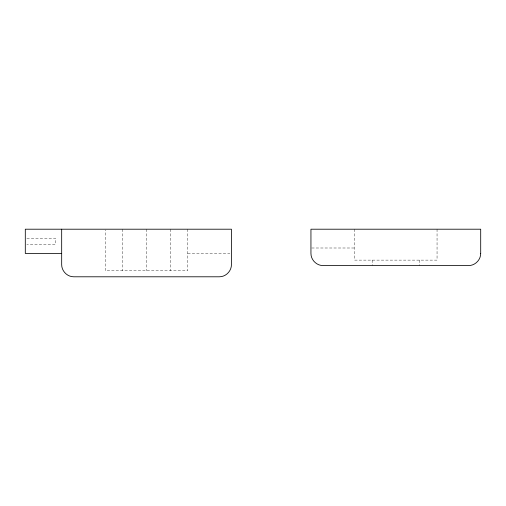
<?xml version="1.0" encoding="UTF-8"?>
<svg xmlns="http://www.w3.org/2000/svg" width="506" height="506" viewBox="0 0 506 506"><rect width="100%" height="100%" fill="white"/><g stroke="black" fill="none" stroke-linecap="round" stroke-linejoin="round"><path stroke-width="0.38" stroke-dasharray="2.53 1.9" d="M26.856 238.206L55.616 238.187L55.616 244.246L26.856 244.246M311.721 247.997L354.598 247.997M187.783 253.759L229.876 253.759M437.051 229.205L437.051 260.122L354.598 260.122L354.598 229.205M419.468 260.122L419.468 265.58M372.176 260.122L372.176 265.58M187.783 229.205L187.783 270.735L105.33 270.735L105.33 229.99M170.807 229.205L170.807 270.735M146.557 229.205L146.557 270.735M122.3 229.205L122.3 270.735"/><path stroke-width="0.76" d="M61.675 253.455L25.3 253.455L25.3 229.205L231.432 229.205L231.432 264.67C231.47 271.159 225.796 276.839 219.307 276.795L73.8 276.795C67.311 276.839 61.637 271.159 61.675 264.67L61.675 229.205M480.7 253.455C480.738 259.945 475.064 265.618 468.575 265.58L323.068 265.58C316.579 265.618 310.905 259.945 310.943 253.455L310.943 229.205L480.7 229.205L480.7 253.455"/></g></svg>
